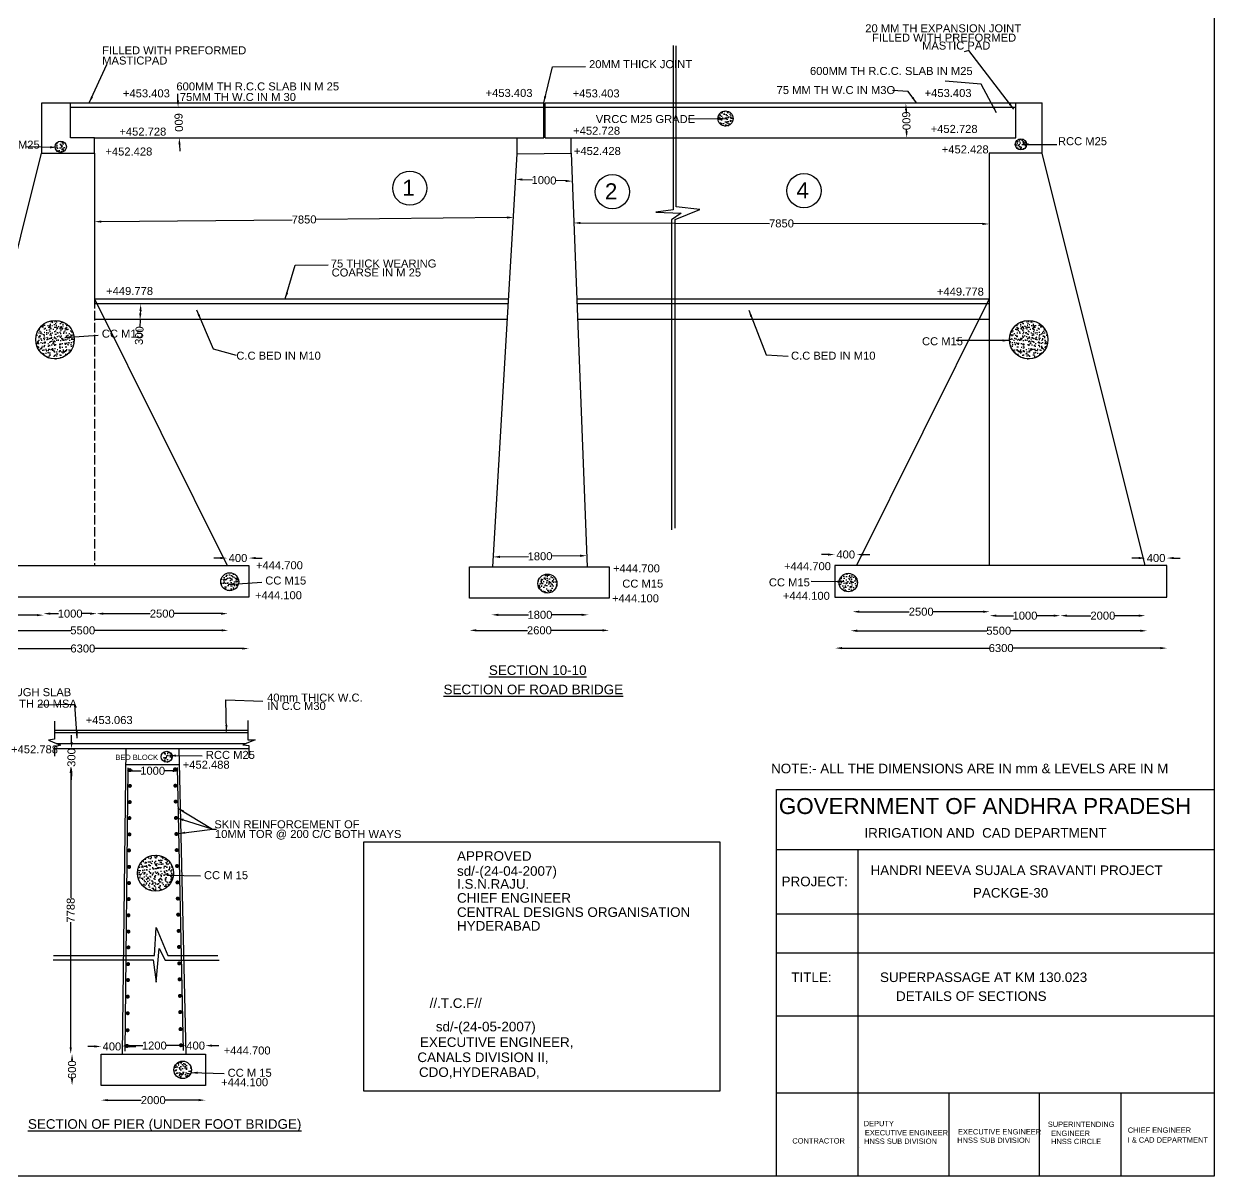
# Model space of a CAD drawing. Header units: millimetres. Extents: x 1208 to 55420, y 1722 to 40358.
# Drawn here: x 33101 to 55420, y 1722 to 23325 of the extents above; entities that cross this region are included whole.
import ezdxf

# ---------------------------------------------------------------- set-up
doc = ezdxf.new("R2010")
doc.units = ezdxf.units.MM
doc.header["$MEASUREMENT"] = 0
doc.linetypes.add('ACAD_ISO02W100', pattern=[15, 12, -3])
for name, color, linetype in [('DIMENSION', 7, 'Continuous'), ('DRAWING', 7, 'Continuous'), ('TEXT', 7, 'Continuous')]:
    doc.layers.add(name, color=color, linetype=linetype)
doc.styles.get("Standard").update_dxf_attribs({"font": 'arial.ttf'})
doc.dimstyles.get("Standard").update_dxf_attribs({"dimtxt": 150, "dimasz": 125, "dimexe": 0.18, "dimexo": 0.0625, "dimgap": 0.09, "dimtad": 0, "dimdec": 0, "dimzin": 0, "dimdsep": 46, "dimtxsty": 'Standard', "dimcen": 0.09, "dimse1": 1, "dimse2": 1, "dimadec": 0, "dimazin": 0, "dimtfac": 1, "dimtdec": 0, "dimtofl": 0, "dimtmove": 0, "dimatfit": 3, "dimfxl": 1, "dimtolj": 1, "dimtzin": 0, "dimarcsym": 0})
pattern_1 = [(50, (0, 0), (143.45204, -12.55043), [15, -165]), (355, (0, 0), (-27.75027, 150.43843), [12, -132]), (100.4514, (11.95, -1.05), (115.70188, 137.8879), [12.74804, -140.22842]), (46.1842, (0, 40), (213.4482, -33.1038), [22.5, -247.5]), (96.6356, (17.79, 37.24), (186.93254, 194.8236), [19.12206, -210.3426]), (351.1842, (0, 40), (186.9324, 194.8237), [18, -198]), (21, (20, 30), (119.3814, -80.52378), [15, -165]), (326, (20, 30), (48.66307, 145.03), [12, -132]), (71.4514, (29.95, 23.29), (168.04453, 64.5061), [12.74804, -140.22842]), (37.5, (0, 0), (2.43197, 66.57877), [0, -130.4, 0, -134, 0, -132.5]), (7.5, (0, 0), (52.61391, 78.88234), [0, -76.4, 0, -127.4, 0, -50.5]), (327.5, (-44.6, 0), (106.764487, -4.510974), [0, -50, 0, -156, 0, -207]), (317.5, (-64.6, 0), (116.63723, 20.021), [0, -65, 0, -103.6, 0, -147])]

# ---------------------------------------------------------------- blocks, each defined once
blk = doc.blocks.new('*D88')
at = {"layer": 'Defpoints', "color": 0, "transparency": 16777216}
for p in [(31096, 12576), (37321, 12576), (37321, 11614)]:
    blk.add_point(p, dxfattribs=at)
at = {"layer": 'TEXT', "color": 0, "lineweight": -2, "transparency": 16777216}
for p, q in [((31220, 11614), (33984, 11614)), ((37196, 11614), (34432, 11614))]:
    blk.add_line(p, q, dxfattribs=at)
at = {"layer": 'TEXT', "color": 0, "transparency": 16777216}
for points in [[(31220, 11634), (31220, 11593), (31096, 11614)], [(37196, 11634), (37196, 11593), (37321, 11614)]]:
    blk.add_solid(points, dxfattribs=at)
at = {"layer": 'TEXT', "color": 0, "transparency": 16777216, "insert": (34208, 11614), "char_height": 150, "attachment_point": 5}
blk.add_mtext('\\A1;6300', dxfattribs=at)
blk = doc.blocks.new('*D89')
at = {"layer": 'Defpoints', "color": 0, "transparency": 16777216}
for p in [(31478, 11936), (36934, 11954), (36934, 11936)]:
    blk.add_point(p, dxfattribs=at)
at = {"layer": 'TEXT', "color": 0, "lineweight": -2, "transparency": 16777216}
for p, q in [((31603, 11954), (33982, 11954)), ((36809, 11954), (34430, 11954))]:
    blk.add_line(p, q, dxfattribs=at)
at = {"layer": 'TEXT', "color": 0, "transparency": 16777216}
for points in [[(31603, 11975), (31603, 11934), (31478, 11954)], [(36809, 11975), (36809, 11934), (36934, 11954)]]:
    blk.add_solid(points, dxfattribs=at)
at = {"layer": 'TEXT', "color": 0, "transparency": 16777216, "insert": (34206, 11954), "char_height": 150, "attachment_point": 5}
blk.add_mtext('\\A1;5500', dxfattribs=at)
blk = doc.blocks.new('*D90')
at = {"layer": 'Defpoints', "color": 0, "transparency": 16777216}
for p in [(31468, 12259), (33472, 12259), (33472, 12240)]:
    blk.add_point(p, dxfattribs=at)
at = {"layer": 'TEXT', "color": 0, "lineweight": -2, "transparency": 16777216}
for p, q in [((31594, 12240), (32245, 12240)), ((33347, 12240), (32695, 12240))]:
    blk.add_line(p, q, dxfattribs=at)
at = {"layer": 'TEXT', "color": 0, "transparency": 16777216}
for points in [[(31594, 12261), (31594, 12220), (31468, 12240)], [(33347, 12261), (33347, 12220), (33472, 12240)]]:
    blk.add_solid(points, dxfattribs=at)
at = {"layer": 'TEXT', "color": 0, "transparency": 16777216, "insert": (32470, 12240), "char_height": 150, "attachment_point": 5}
blk.add_mtext('\\A1;2000', dxfattribs=at)
blk = doc.blocks.new('*D91')
at = {"layer": 'Defpoints', "color": 0, "transparency": 16777216}
for p in [(33472, 12240), (34469, 12268), (34469, 12240)]:
    blk.add_point(p, dxfattribs=at)
at = {"layer": 'DIMENSION', "color": 0, "lineweight": -2, "transparency": 16777216}
for p, q in [((33597, 12268), (33754, 12268)), ((34344, 12268), (34187, 12268))]:
    blk.add_line(p, q, dxfattribs=at)
at = {"layer": 'DIMENSION', "color": 0, "transparency": 16777216}
for points in [[(33597, 12289), (33597, 12247), (33472, 12268)], [(34344, 12289), (34344, 12247), (34469, 12268)]]:
    blk.add_solid(points, dxfattribs=at)
at = {"layer": 'DIMENSION', "color": 0, "transparency": 16777216, "insert": (33970, 12268), "char_height": 150, "attachment_point": 5}
blk.add_mtext('\\A1;1000', dxfattribs=at)
blk = doc.blocks.new('*D92')
at = {"layer": 'Defpoints', "color": 0, "transparency": 16777216}
for p in [(34469, 12268), (36925, 12268), (36925, 12268)]:
    blk.add_point(p, dxfattribs=at)
at = {"layer": 'TEXT', "color": 0, "lineweight": -2, "transparency": 16777216}
for p, q in [((34594, 12268), (35472, 12268)), ((36800, 12268), (35922, 12268))]:
    blk.add_line(p, q, dxfattribs=at)
at = {"layer": 'TEXT', "color": 0, "transparency": 16777216}
for points in [[(34594, 12289), (34594, 12247), (34469, 12268)], [(36800, 12289), (36800, 12247), (36925, 12268)]]:
    blk.add_solid(points, dxfattribs=at)
at = {"layer": 'TEXT', "color": 0, "transparency": 16777216, "insert": (35697, 12268), "char_height": 150, "attachment_point": 5}
blk.add_mtext('\\A1;2500', dxfattribs=at)
blk = doc.blocks.new('*D94')
at = {"layer": 'Defpoints', "color": 0, "transparency": 16777216}
for p in [(36914, 13171), (37321, 13310), (37321, 13171)]:
    blk.add_point(p, dxfattribs=at)
at = {"layer": 'TEXT', "color": 0, "lineweight": -2, "transparency": 16777216}
for p, q in [((36788, 13310), (36664, 13310)), ((37446, 13310), (37571, 13310))]:
    blk.add_line(p, q, dxfattribs=at)
at = {"layer": 'TEXT', "color": 0, "transparency": 16777216}
for points in [[(36788, 13331), (36788, 13290), (36914, 13310)], [(37446, 13331), (37446, 13290), (37321, 13310)]]:
    blk.add_solid(points, dxfattribs=at)
at = {"layer": 'TEXT', "color": 0, "transparency": 16777216, "insert": (37117, 13310), "char_height": 150, "attachment_point": 5}
blk.add_mtext('\\A1;400', dxfattribs=at)
blk = doc.blocks.new('*D97')
at = {"layer": 'Defpoints', "color": 0, "transparency": 16777216}
for p in [(42283, 19715), (42284, 19695), (34428, 19636)]:
    blk.add_point(p, dxfattribs=at)
at = {"layer": 'TEXT', "color": 0, "lineweight": -2, "transparency": 16777216}
for p, q in [((34553, 19618), (38133, 19653)), ((42159, 19694), (38579, 19658))]:
    blk.add_line(p, q, dxfattribs=at)
at = {"layer": 'TEXT', "color": 0, "transparency": 16777216}
for points in [[(42158, 19715), (42159, 19673), (42284, 19695)], [(34553, 19638), (34553, 19597), (34428, 19616)]]:
    blk.add_solid(points, dxfattribs=at)
at = {"layer": 'TEXT', "color": 0, "transparency": 16777216, "insert": (38356, 19656), "char_height": 150, "attachment_point": 5, "rotation": 0.5732}
blk.add_mtext('\\A1;7850', dxfattribs=at)
blk = doc.blocks.new('*D98')
at = {"layer": 'Defpoints', "color": 0, "transparency": 16777216}
for p in [(42322, 20361), (43383, 20326), (43385, 20375)]:
    blk.add_point(p, dxfattribs=at)
at = {"layer": 'TEXT', "color": 0, "lineweight": -2, "transparency": 16777216}
for p, q in [((42448, 20406), (42637, 20400)), ((43260, 20380), (43071, 20386))]:
    blk.add_line(p, q, dxfattribs=at)
at = {"layer": 'TEXT', "color": 0, "transparency": 16777216}
for points in [[(42449, 20427), (42448, 20385), (42323, 20410)], [(43260, 20400), (43259, 20359), (43385, 20375)]]:
    blk.add_solid(points, dxfattribs=at)
at = {"layer": 'TEXT', "color": 0, "transparency": 16777216, "insert": (42854, 20393), "char_height": 150, "attachment_point": 5, "rotation": 358.1089}
blk.add_mtext('\\A1;1000', dxfattribs=at)
blk = doc.blocks.new('*D99')
at = {"layer": 'Defpoints', "color": 0, "transparency": 16777216}
for p in [(41460, 12560), (44076, 12560), (44076, 11955)]:
    blk.add_point(p, dxfattribs=at)
at = {"layer": 'TEXT', "color": 0, "lineweight": -2, "transparency": 16777216}
for p, q in [((41586, 11955), (42543, 11955)), ((43951, 11955), (42993, 11955))]:
    blk.add_line(p, q, dxfattribs=at)
at = {"layer": 'TEXT', "color": 0, "transparency": 16777216}
for points in [[(41586, 11976), (41586, 11934), (41460, 11955)], [(43951, 11976), (43951, 11934), (44076, 11955)]]:
    blk.add_solid(points, dxfattribs=at)
at = {"layer": 'TEXT', "color": 0, "transparency": 16777216, "insert": (42768, 11955), "char_height": 150, "attachment_point": 5}
blk.add_mtext('\\A1;2600', dxfattribs=at)
blk = doc.blocks.new('*D100')
at = {"layer": 'Defpoints', "color": 0, "transparency": 16777216}
for p in [(41870, 12284), (43686, 12284), (43686, 12246)]:
    blk.add_point(p, dxfattribs=at)
at = {"layer": 'TEXT', "color": 0, "lineweight": -2, "transparency": 16777216}
for p, q in [((41995, 12246), (42561, 12246)), ((43562, 12246), (42995, 12246))]:
    blk.add_line(p, q, dxfattribs=at)
at = {"layer": 'TEXT', "color": 0, "transparency": 16777216}
for points in [[(41995, 12266), (41995, 12225), (41870, 12246)], [(43562, 12266), (43562, 12225), (43686, 12246)]]:
    blk.add_solid(points, dxfattribs=at)
at = {"layer": 'TEXT', "color": 0, "transparency": 16777216, "insert": (42778, 12246), "char_height": 150, "attachment_point": 5}
blk.add_mtext('\\A1;1800', dxfattribs=at)
blk = doc.blocks.new('*D101')
at = {"layer": 'Defpoints', "color": 0, "transparency": 16777216}
for p in [(41904, 13296), (43656, 13355), (43657, 13319)]:
    blk.add_point(p, dxfattribs=at)
at = {"layer": 'TEXT', "color": 0, "lineweight": -2, "transparency": 16777216}
for p, q in [((42028, 13333), (42563, 13340)), ((43531, 13353), (42997, 13346))]:
    blk.add_line(p, q, dxfattribs=at)
at = {"layer": 'TEXT', "color": 0, "transparency": 16777216}
for points in [[(42028, 13354), (42029, 13312), (41903, 13331)], [(43531, 13374), (43532, 13332), (43656, 13355)]]:
    blk.add_solid(points, dxfattribs=at)
at = {"layer": 'TEXT', "color": 0, "transparency": 16777216, "insert": (42780, 13343), "char_height": 150, "attachment_point": 5, "rotation": 0.7735}
blk.add_mtext('\\A1;1800', dxfattribs=at)
blk = doc.blocks.new('*D102')
at = {"layer": 'Defpoints', "color": 0, "transparency": 16777216}
for p in [(48307, 13171), (48714, 13376), (48714, 13171)]:
    blk.add_point(p, dxfattribs=at)
at = {"layer": 'TEXT', "color": 0, "lineweight": -2, "transparency": 16777216}
for p, q in [((48182, 13376), (48057, 13376)), ((48840, 13376), (48964, 13376))]:
    blk.add_line(p, q, dxfattribs=at)
at = {"layer": 'TEXT', "color": 0, "transparency": 16777216}
for points in [[(48182, 13396), (48182, 13355), (48307, 13376)], [(48840, 13396), (48840, 13355), (48714, 13376)]]:
    blk.add_solid(points, dxfattribs=at)
at = {"layer": 'TEXT', "color": 0, "transparency": 16777216, "insert": (48511, 13376), "char_height": 150, "attachment_point": 5}
blk.add_mtext('\\A1;400', dxfattribs=at)
blk = doc.blocks.new('*D103')
at = {"layer": 'Defpoints', "color": 0, "transparency": 16777216}
for p in [(54128, 13171), (54532, 13310), (54532, 13171)]:
    blk.add_point(p, dxfattribs=at)
at = {"layer": 'TEXT', "color": 0, "lineweight": -2, "transparency": 16777216}
for p, q in [((54003, 13310), (53878, 13310)), ((54658, 13310), (54782, 13310))]:
    blk.add_line(p, q, dxfattribs=at)
at = {"layer": 'TEXT', "color": 0, "transparency": 16777216}
for points in [[(54003, 13331), (54003, 13290), (54128, 13310)], [(54658, 13331), (54658, 13290), (54532, 13310)]]:
    blk.add_solid(points, dxfattribs=at)
at = {"layer": 'TEXT', "color": 0, "transparency": 16777216, "insert": (54330, 13310), "char_height": 150, "attachment_point": 5}
blk.add_mtext('\\A1;400', dxfattribs=at)
blk = doc.blocks.new('*D104')
at = {"layer": 'Defpoints', "color": 0, "transparency": 16777216}
for p in [(54533, 11622), (48317, 11598), (54533, 11598)]:
    blk.add_point(p, dxfattribs=at)
at = {"layer": 'TEXT', "color": 0, "lineweight": -2, "transparency": 16777216}
for p, q in [((48442, 11622), (51201, 11622)), ((54408, 11622), (51649, 11622))]:
    blk.add_line(p, q, dxfattribs=at)
at = {"layer": 'TEXT', "color": 0, "transparency": 16777216}
for points in [[(48442, 11643), (48442, 11601), (48317, 11622)], [(54408, 11643), (54408, 11601), (54533, 11622)]]:
    blk.add_solid(points, dxfattribs=at)
at = {"layer": 'TEXT', "color": 0, "transparency": 16777216, "insert": (51425, 11622), "char_height": 150, "attachment_point": 5}
blk.add_mtext('\\A1;6300', dxfattribs=at)
blk = doc.blocks.new('*D105')
at = {"layer": 'Defpoints', "color": 0, "transparency": 16777216}
for p in [(48602, 11890), (54159, 11947), (54159, 11890)]:
    blk.add_point(p, dxfattribs=at)
at = {"layer": 'TEXT', "color": 0, "lineweight": -2, "transparency": 16777216}
for p, q in [((48726, 11947), (51156, 11947)), ((54034, 11947), (51604, 11947))]:
    blk.add_line(p, q, dxfattribs=at)
at = {"layer": 'TEXT', "color": 0, "transparency": 16777216}
for points in [[(48726, 11968), (48726, 11926), (48602, 11947)], [(54034, 11968), (54034, 11926), (54159, 11947)]]:
    blk.add_solid(points, dxfattribs=at)
at = {"layer": 'TEXT', "color": 0, "transparency": 16777216, "insert": (51380, 11947), "char_height": 150, "attachment_point": 5}
blk.add_mtext('\\A1;5500', dxfattribs=at)
blk = doc.blocks.new('*D106')
at = {"layer": 'Defpoints', "color": 0, "transparency": 16777216}
for p in [(51210, 12304), (48642, 12223), (51210, 12223)]:
    blk.add_point(p, dxfattribs=at)
at = {"layer": 'TEXT', "color": 0, "lineweight": -2, "transparency": 16777216}
for p, q in [((48767, 12304), (49701, 12304)), ((51084, 12304), (50151, 12304))]:
    blk.add_line(p, q, dxfattribs=at)
at = {"layer": 'TEXT', "color": 0, "transparency": 16777216}
for points in [[(48767, 12325), (48767, 12283), (48642, 12304)], [(51084, 12325), (51084, 12283), (51210, 12304)]]:
    blk.add_solid(points, dxfattribs=at)
at = {"layer": 'TEXT', "color": 0, "transparency": 16777216, "insert": (49926, 12304), "char_height": 150, "attachment_point": 5}
blk.add_mtext('\\A1;2500', dxfattribs=at)
blk = doc.blocks.new('*D107')
at = {"layer": 'Defpoints', "color": 0, "transparency": 16777216}
for p in [(51210, 12304), (52536, 12304), (52536, 12230)]:
    blk.add_point(p, dxfattribs=at)
at = {"layer": 'TEXT', "color": 0, "lineweight": -2, "transparency": 16777216}
for p, q in [((51334, 12230), (51656, 12230)), ((52410, 12230), (52089, 12230))]:
    blk.add_line(p, q, dxfattribs=at)
at = {"layer": 'TEXT', "color": 0, "transparency": 16777216}
for points in [[(51334, 12251), (51334, 12210), (51210, 12230)], [(52410, 12251), (52410, 12210), (52536, 12230)]]:
    blk.add_solid(points, dxfattribs=at)
at = {"layer": 'TEXT', "color": 0, "transparency": 16777216, "insert": (51872, 12230), "char_height": 150, "attachment_point": 5}
blk.add_mtext('\\A1;1000', dxfattribs=at)
blk = doc.blocks.new('*D108')
at = {"layer": 'Defpoints', "color": 0, "transparency": 16777216}
for p in [(52536, 12230), (54129, 12230), (54129, 12230)]:
    blk.add_point(p, dxfattribs=at)
at = {"layer": 'TEXT', "color": 0, "lineweight": -2, "transparency": 16777216}
for p, q in [((52660, 12230), (53107, 12230)), ((54004, 12230), (53557, 12230))]:
    blk.add_line(p, q, dxfattribs=at)
at = {"layer": 'TEXT', "color": 0, "transparency": 16777216}
for points in [[(52660, 12251), (52660, 12210), (52536, 12230)], [(54004, 12251), (54004, 12210), (54129, 12230)]]:
    blk.add_solid(points, dxfattribs=at)
at = {"layer": 'TEXT', "color": 0, "transparency": 16777216, "insert": (53332, 12230), "char_height": 150, "attachment_point": 5}
blk.add_mtext('\\A1;2000', dxfattribs=at)
blk = doc.blocks.new('*D109')
at = {"layer": 'Defpoints', "color": 0, "transparency": 16777216}
for p in [(49583, 21828), (49599, 21186), (49655, 21188)]:
    blk.add_point(p, dxfattribs=at)
at = {"layer": 'TEXT', "color": 0, "lineweight": -2, "transparency": 16777216}
for p, q in [((49642, 21704), (49643, 21674)), ((49652, 21313), (49651, 21343))]:
    blk.add_line(p, q, dxfattribs=at)
at = {"layer": 'TEXT', "color": 0, "transparency": 16777216}
for points in [[(49663, 21704), (49622, 21703), (49639, 21829)], [(49673, 21313), (49631, 21312), (49655, 21188)]]:
    blk.add_solid(points, dxfattribs=at)
at = {"layer": 'TEXT', "color": 0, "transparency": 16777216, "insert": (49647, 21508), "char_height": 150, "attachment_point": 5, "rotation": 271.4299}
blk.add_mtext('\\A1;600', dxfattribs=at)
blk = doc.blocks.new('*D145')
at = {"layer": 'Defpoints', "color": 0, "transparency": 16777216}
for p in [(34552, 3424), (36505, 3424), (36505, 3148)]:
    blk.add_point(p, dxfattribs=at)
at = {"layer": 'DIMENSION', "color": 0, "lineweight": -2, "transparency": 16777216}
for p, q in [((34676, 3148), (35303, 3148)), ((36380, 3148), (35753, 3148))]:
    blk.add_line(p, q, dxfattribs=at)
at = {"layer": 'DIMENSION', "color": 0, "transparency": 16777216}
for points in [[(34676, 3169), (34676, 3128), (34552, 3148)], [(36380, 3169), (36380, 3128), (36505, 3148)]]:
    blk.add_solid(points, dxfattribs=at)
at = {"layer": 'DIMENSION', "color": 0, "transparency": 16777216, "insert": (35528, 3148), "char_height": 150, "attachment_point": 5}
blk.add_mtext('\\A1;2000', dxfattribs=at)
blk = doc.blocks.new('*D146')
at = {"layer": 'Defpoints', "color": 0, "transparency": 16777216}
for p in [(34954, 4154), (34552, 4013), (34954, 4013)]:
    blk.add_point(p, dxfattribs=at)
at = {"layer": 'DIMENSION', "color": 0, "lineweight": -2, "transparency": 16777216}
for p, q in [((34426, 4154), (34302, 4154)), ((35080, 4154), (35204, 4154))]:
    blk.add_line(p, q, dxfattribs=at)
at = {"layer": 'DIMENSION', "color": 0, "transparency": 16777216}
for points in [[(34426, 4175), (34426, 4134), (34552, 4154)], [(35080, 4175), (35080, 4134), (34954, 4154)]]:
    blk.add_solid(points, dxfattribs=at)
at = {"layer": 'DIMENSION', "color": 0, "transparency": 16777216, "insert": (34753, 4154), "char_height": 150, "attachment_point": 5}
blk.add_mtext('\\A1;400', dxfattribs=at)
blk = doc.blocks.new('*D147')
at = {"layer": 'Defpoints', "color": 0, "transparency": 16777216}
for p in [(36142, 4170), (34954, 4013), (36142, 4013)]:
    blk.add_point(p, dxfattribs=at)
at = {"layer": 'DIMENSION', "color": 0, "lineweight": -2, "transparency": 16777216}
for p, q in [((35080, 4170), (35331, 4170)), ((36016, 4170), (35765, 4170))]:
    blk.add_line(p, q, dxfattribs=at)
at = {"layer": 'DIMENSION', "color": 0, "transparency": 16777216}
for points in [[(35080, 4191), (35080, 4149), (34954, 4170)], [(36016, 4191), (36016, 4149), (36142, 4170)]]:
    blk.add_solid(points, dxfattribs=at)
at = {"layer": 'DIMENSION', "color": 0, "transparency": 16777216, "insert": (35548, 4170), "char_height": 150, "attachment_point": 5}
blk.add_mtext('\\A1;1200', dxfattribs=at)
blk = doc.blocks.new('*D148')
at = {"layer": 'Defpoints', "color": 0, "transparency": 16777216}
for p in [(36505, 4170), (36142, 4013), (36505, 4013)]:
    blk.add_point(p, dxfattribs=at)
at = {"layer": 'DIMENSION', "color": 0, "lineweight": -2, "transparency": 16777216}
for p, q in [((36016, 4170), (35892, 4170)), ((36630, 4170), (36755, 4170))]:
    blk.add_line(p, q, dxfattribs=at)
at = {"layer": 'DIMENSION', "color": 0, "transparency": 16777216}
for points in [[(36016, 4191), (36016, 4149), (36142, 4170)], [(36630, 4191), (36630, 4149), (36505, 4170)]]:
    blk.add_solid(points, dxfattribs=at)
at = {"layer": 'DIMENSION', "color": 0, "transparency": 16777216, "insert": (36323, 4170), "char_height": 150, "attachment_point": 5}
blk.add_mtext('\\A1;400', dxfattribs=at)
blk = doc.blocks.new('*D149')
at = {"layer": 'Defpoints', "color": 0, "transparency": 16777216}
for p in [(34006, 4013), (34552, 4013), (34552, 3424)]:
    blk.add_point(p, dxfattribs=at)
at = {"layer": 'DIMENSION', "color": 0, "lineweight": -2, "transparency": 16777216}
for p, q in [((34006, 3888), (34006, 3884)), ((34006, 3549), (34006, 3553))]:
    blk.add_line(p, q, dxfattribs=at)
at = {"layer": 'DIMENSION', "color": 0, "transparency": 16777216}
for points in [[(33985, 3888), (34027, 3888), (34006, 4013)], [(33985, 3549), (34027, 3549), (34006, 3424)]]:
    blk.add_solid(points, dxfattribs=at)
at = {"layer": 'DIMENSION', "color": 0, "transparency": 16777216, "insert": (34006, 3719), "char_height": 150, "attachment_point": 5, "rotation": 90}
blk.add_mtext('\\A1;600', dxfattribs=at)
blk = doc.blocks.new('*D150')
at = {"layer": 'Defpoints', "color": 0, "transparency": 16777216}
for p in [(33981, 9404), (34006, 9404), (34006, 4013)]:
    blk.add_point(p, dxfattribs=at)
at = {"layer": 'DIMENSION', "color": 0, "lineweight": -2, "transparency": 16777216}
for p, q in [((33981, 9280), (33981, 6932)), ((33981, 4138), (33981, 6485))]:
    blk.add_line(p, q, dxfattribs=at)
at = {"layer": 'DIMENSION', "color": 0, "transparency": 16777216}
for points in [[(33960, 9280), (34002, 9280), (33981, 9404)], [(33960, 4138), (34002, 4138), (33981, 4013)]]:
    blk.add_solid(points, dxfattribs=at)
at = {"layer": 'DIMENSION', "color": 0, "transparency": 16777216, "insert": (33981, 6709), "char_height": 150, "attachment_point": 5, "rotation": 90}
blk.add_mtext('\\A1;7788', dxfattribs=at)
blk = doc.blocks.new('*D151')
at = {"layer": 'Defpoints', "color": 0, "transparency": 16777216}
for p in [(33984, 9738), (33996, 9738), (33981, 9404)]:
    blk.add_point(p, dxfattribs=at)
at = {"layer": 'DIMENSION', "color": 0, "lineweight": -2, "transparency": 16777216}
for p, q in [((33997, 9863), (33998, 9988)), ((33993, 9279), (33992, 9154))]:
    blk.add_line(p, q, dxfattribs=at)
at = {"layer": 'DIMENSION', "color": 0, "transparency": 16777216}
for points in [[(33976, 9863), (34018, 9863), (33996, 9738)], [(33972, 9280), (34014, 9279), (33994, 9404)]]:
    blk.add_solid(points, dxfattribs=at)
at = {"layer": 'DIMENSION', "color": 0, "transparency": 16777216, "insert": (33995, 9571), "char_height": 150, "attachment_point": 5, "rotation": 89.5705}
blk.add_mtext('\\A1;300', dxfattribs=at)
blk = doc.blocks.new('*D152')
at = {"layer": 'Defpoints', "color": 0, "transparency": 16777216}
for p in [(35018, 9339), (36016, 9332), (36016, 9318)]:
    blk.add_point(p, dxfattribs=at)
at = {"layer": 'DIMENSION', "color": 0, "lineweight": -2, "transparency": 16777216}
for p, q in [((35143, 9324), (35300, 9323)), ((35891, 9319), (35734, 9320))]:
    blk.add_line(p, q, dxfattribs=at)
at = {"layer": 'DIMENSION', "color": 0, "transparency": 16777216}
for points in [[(35143, 9345), (35143, 9304), (35018, 9325)], [(35891, 9340), (35890, 9298), (36016, 9318)]]:
    blk.add_solid(points, dxfattribs=at)
at = {"layer": 'DIMENSION', "color": 0, "transparency": 16777216, "insert": (35517, 9322), "char_height": 150, "attachment_point": 5, "rotation": 359.5954}
blk.add_mtext('\\A1;1000', dxfattribs=at)
blk = doc.blocks.new('*D153')
at = {"layer": 'Defpoints', "color": 0, "transparency": 16777216}
for p in [(35005, 18083), (35295, 18069), (34990, 17786)]:
    blk.add_point(p, dxfattribs=at)
at = {"layer": 'DIMENSION', "color": 0, "lineweight": -2, "transparency": 16777216}
for p, q in [((35289, 17944), (35286, 17897)), ((35280, 17772), (35274, 17645))]:
    blk.add_line(p, q, dxfattribs=at)
at = {"layer": 'DIMENSION', "color": 0, "transparency": 16777216}
for points in [[(35266, 17898), (35307, 17896), (35280, 17772)], [(35268, 17945), (35310, 17943), (35295, 18069)]]:
    blk.add_solid(points, dxfattribs=at)
at = {"layer": 'DIMENSION', "color": 0, "transparency": 16777216, "insert": (35266, 17480), "char_height": 150, "attachment_point": 5, "rotation": 87.205}
blk.add_mtext('\\A1;300', dxfattribs=at)
blk = doc.blocks.new('*D154')
at = {"layer": 'Defpoints', "color": 0, "transparency": 16777216}
for p in [(35946, 21761), (35995, 21763), (35967, 21186)]:
    blk.add_point(p, dxfattribs=at)
at = {"layer": 'DIMENSION', "color": 0, "lineweight": -2, "transparency": 16777216}
for p, q in [((35990, 21888), (35986, 22013)), ((36021, 21063), (36025, 20938))]:
    blk.add_line(p, q, dxfattribs=at)
at = {"layer": 'DIMENSION', "color": 0, "transparency": 16777216}
for points in [[(36011, 21888), (35970, 21887), (35995, 21763)], [(36041, 21064), (36000, 21063), (36016, 21188)]]:
    blk.add_solid(points, dxfattribs=at)
at = {"layer": 'DIMENSION', "color": 0, "transparency": 16777216, "insert": (36005, 21476), "char_height": 150, "attachment_point": 5, "rotation": 272.0934}
blk.add_mtext('\\A1;600', dxfattribs=at)
blk = doc.blocks.new('*D155')
at = {"layer": 'Defpoints', "color": 0, "transparency": 16777216}
for p in [(43413, 19554), (51200, 19573), (51200, 19536)]:
    blk.add_point(p, dxfattribs=at)
at = {"layer": 'TEXT', "color": 0, "lineweight": -2, "transparency": 16777216}
for p, q in [((43538, 19592), (47083, 19583)), ((51075, 19574), (47530, 19582))]:
    blk.add_line(p, q, dxfattribs=at)
at = {"layer": 'TEXT', "color": 0, "transparency": 16777216}
for points in [[(43538, 19613), (43538, 19571), (43413, 19592)], [(51075, 19595), (51075, 19553), (51200, 19573)]]:
    blk.add_solid(points, dxfattribs=at)
at = {"layer": 'TEXT', "color": 0, "transparency": 16777216, "insert": (47307, 19583), "char_height": 150, "attachment_point": 5, "rotation": 359.861}
blk.add_mtext('\\A1;7850', dxfattribs=at)

msp = doc.modelspace()

# ---------------------------------------------------------------- hatches: boundary and pattern name
at = {"layer": 'DRAWING'}
h = msp.add_hatch(dxfattribs=at)
h.set_pattern_fill('AR-CONC', color=256, scale=20, style=0)
h.set_pattern_definition(pattern_1)
h.paths.add_polyline_path([(33686.9, 21020.8, 1), (33900.1, 21020.8, 1)])
h = msp.add_hatch(dxfattribs=at)
h.set_pattern_fill('AR-CONC', color=256, scale=20, style=0)
h.set_pattern_definition(pattern_1)
h.paths.add_polyline_path([(51690.3, 21065, 1), (51900.2, 21065, 1)])
h = msp.add_hatch(dxfattribs=at)
h.set_pattern_fill('AR-CONC', color=256, scale=20, style=0)
h.set_pattern_definition(pattern_1)
h.paths.add_polyline_path([(33325.5, 17405, 1), (34048.5, 17405, 1)])
h = msp.add_hatch(dxfattribs=at)
h.set_pattern_fill('AR-CONC', color=256, scale=20, style=0)
h.set_pattern_definition(pattern_1)
h.paths.add_polyline_path([(35882, 9585, 1), (35678, 9585, 1)])
h = msp.add_hatch(dxfattribs=at)
h.set_pattern_fill('AR-CONC', color=256, scale=20, style=0)
h.set_pattern_definition(pattern_1)
h.paths.add_polyline_path([(35910.8, 7403.5, 1), (35234.2, 7403.5, 1)])
h = msp.add_hatch(dxfattribs=at)
h.set_pattern_fill('AR-CONC', color=256, scale=20, style=0)
h.set_pattern_definition(pattern_1)
h.paths.add_polyline_path([(36243.6, 3715.2, 1), (35914.9, 3715.2, 1)])
at = {"layer": 'TEXT'}
h = msp.add_hatch(dxfattribs=at)
h.set_pattern_fill('AR-CONC', color=256, scale=20, style=0)
h.set_pattern_definition(pattern_1)
h.paths.add_polyline_path([(46398.2, 21549.2, 1), (46114.8, 21549.2, 1)])
h = msp.add_hatch(dxfattribs=at)
h.set_pattern_fill('AR-CONC', color=256, scale=20, style=0)
h.set_pattern_definition([(130, (85628, 0), (-143.45204, -12.55043), [15, -165]), (185, (85628, 0), (27.75027, 150.4384), [12, -132]), (79.5486, (85616.05, -1.05), (-115.7019, 137.8879), [12.74804, -140.2284]), (133.8158, (85628, 40), (-213.4482, -33.1038), [22.5, -247.5]), (83.3644, (85610.21, 37.24), (-186.9325, 194.8236), [19.122, -210.3426]), (188.8158, (85628, 40), (-186.9324, 194.8237), [18, -198]), (159, (85608, 30), (-119.3814, -80.52378), [15, -165]), (214, (85608, 30), (-48.66307, 145.03), [12, -132]), (108.5486, (85598.05, 23.29), (-168.04453, 64.5061), [12.74804, -140.2284]), (142.5, (85628, 0), (-2.43197, 66.57877), [0, -130.4, 0, -134, 0, -132.5]), (172.5, (85628, 0), (-52.61391, 78.88234), [0, -76.4, 0, -127.4, 0, -50.5]), (212.5, (85672.6, 0), (-106.76449, -4.510974), [0, -50, 0, -156, 0, -207]), (222.5, (85692.6, 0), (-116.63723, 20.021), [0, -65, 0, -103.6, 0, -147])])
h.paths.add_polyline_path([(52302.5, 17405, -1), (51579.5, 17405, -1)])
h = msp.add_hatch(dxfattribs=at)
h.set_pattern_fill('AR-CONC', color=256, scale=20, style=0)
h.set_pattern_definition(pattern_1)
h.paths.add_polyline_path([(37129.9, 12867, 1), (36793.1, 12867, 1)])
h = msp.add_hatch(dxfattribs=at)
h.set_pattern_fill('AR-CONC', color=256, scale=20, style=0)
h.set_pattern_definition(pattern_1)
h.paths.add_polyline_path([(42739.5, 12832.8, 1), (43096.5, 12832.8, 1)])
h = msp.add_hatch(dxfattribs=at)
h.set_pattern_fill('AR-CONC', color=256, scale=20, style=0)
h.set_pattern_definition(pattern_1)
h.paths.add_polyline_path([(48730.5, 12851.5, 1), (48385.5, 12851.5, 1)])

# ---------------------------------------------------------------- linework, layer by layer
at = {"layer": 'DIMENSION'}
msp.add_lwpolyline([(55419.5, 1722.5), (1208, 1722.5), (1208, 40358), (55419.5, 40358)], close=True, dxfattribs=at)
at = {"layer": 'DRAWING'}
for points in [[(34428, 20900.5), (34428, 21186.5), (33974.5, 21186.5), (33974.5, 21842.5)], [(34428, 18167), (42191.9, 18167)], [(34428, 18083), (42187, 18083)], [(34428, 17786), (42169.4, 17786)], [(33675.5, 10250), (33675.5, 9918), (33565, 9895), (33786.5, 9802.5), (33675.5, 9770.5), (33675.5, 9595.5)], [(33675.5, 10084), (37302.5, 10084)], [(37302.5, 10263.5), (37302.5, 9904), (37441, 9904), (37210.5, 9807.5), (37321, 9798), (37321, 9567.5)], [(33675.5, 10042.5), (37302.5, 10042.5)], [(33708.7, 9835), (37276.2, 9835)], [(33666.5, 9738), (37321, 9738)], [(34954.5, 4013), (35023, 9738)], [(36006, 9738), (36141.5, 4013)], [(35002, 4067), (35055, 9380)], [(35019.4, 9440.5), (36013, 9440.5)], [(35975, 9386.5), (36088.5, 4080)], [(33655, 5859.5), (35551, 5859.5), (35586, 6386.5), (35799, 5859.5), (36742, 5859.5)], [(33649.5, 5778.5), (35525.5, 5778.5), (35586, 5358.5), (35642, 5991.5), (35753.5, 5773.5), (36762.5, 5773.5)]]:
    msp.add_lwpolyline(points, dxfattribs=at)
at = {"layer": 'DRAWING', "linetype": 'ACAD_ISO02W100', "ltscale": 15}
msp.add_lwpolyline([(34428, 18167), (34428, 13171)], dxfattribs=at)
at = {"layer": 'DRAWING', "const_width": 37.5}
for points in [[(35918.2, 9349.5, 1), (35955.8, 9349.5, 1)], [(35070.8, 9334.5, 1), (35108.2, 9334.5, 1)], [(35072.2, 9039.5, 1), (35109.8, 9039.5, 1)], [(35924.2, 9042, 1), (35961.8, 9042, 1)], [(35069.2, 8735, 1), (35106.8, 8735, 1)], [(35930.2, 8745.5, 1), (35967.8, 8745.5, 1)], [(35063.2, 8435, 1), (35100.8, 8435, 1)], [(35934.8, 8439, 1), (35972.2, 8439, 1)], [(35063.2, 8130, 1), (35100.8, 8130, 1)], [(35943.8, 8137, 1), (35981.2, 8137, 1)], [(35055.8, 7829.5, 1), (35093.2, 7829.5, 1)], [(35949.2, 7834.5, 1), (35986.8, 7834.5, 1)], [(35057.2, 7521, 1), (35094.8, 7521, 1)], [(35955.2, 7537, 1), (35992.8, 7537, 1)], [(35055.8, 7217.5, 1), (35093.2, 7217.5, 1)], [(35962.8, 7229.5, 1), (36000.2, 7229.5, 1)], [(35049.8, 6917, 1), (35087.2, 6917, 1)], [(35968.8, 6926.5, 1), (36006.2, 6926.5, 1)], [(35045.2, 6613.5, 1), (35082.8, 6613.5, 1)], [(35976.2, 6625.5, 1), (36013.8, 6625.5, 1)], [(35043.8, 6308.5, 1), (35081.2, 6308.5, 1)], [(35986.2, 6321, 1), (36023.8, 6321, 1)], [(35043.8, 6011, 1), (35081.2, 6011, 1)], [(35992.2, 6020, 1), (36029.8, 6020, 1)], [(35037.8, 5698.5, 1), (35075.2, 5698.5, 1)], [(35996.8, 5711, 1), (36034.2, 5711, 1)], [(35035.2, 5399, 1), (35072.8, 5399, 1)], [(36002.8, 5413, 1), (36040.2, 5413, 1)], [(36009.8, 5102.5, 1), (36047.2, 5102.5, 1)], [(35030.8, 5088, 1), (35068.2, 5088, 1)], [(35030.8, 4777.5, 1), (35068.2, 4777.5, 1)], [(36014.2, 4798, 1), (36051.8, 4798, 1)], [(35027.8, 4459, 1), (35065.2, 4459, 1)], [(36020.2, 4479.5, 1), (36057.8, 4479.5, 1)], [(35017.2, 4164, 1), (35054.8, 4164, 1)], [(36029.2, 4177.5, 1), (36066.8, 4177.5, 1)]]:
    msp.add_lwpolyline(points, format="xyb", close=True, dxfattribs=at)
at = {"layer": 'DRAWING'}
msp.add_lwpolyline([(34551.5, 4013), (36505, 4013), (36505, 3424), (34551.5, 3424)], close=True, dxfattribs=at)
for centre, radius in [((33793.5, 21020.8), 106.6), ((51795.2, 21065), 104.9), ((33687, 17405), 361.5), ((35780, 9585), 102), ((35572.5, 7403.5), 338.3), ((36079.2, 3715.2), 164.4)]:
    msp.add_circle(centre, radius, dxfattribs=at)
at = {"layer": 'TEXT'}
for p, q in [((47211.5, 7849.5), (55419.5, 7849.5)), ((48738.5, 7849.5), (48738.5, 1722.5)), ((47211.5, 6642.5), (55419.5, 6642.5)), ((47211.5, 5906.5), (55419.5, 5906.5)), ((47211.5, 4729), (55419.5, 4729)), ((47211.5, 3287), (55419.5, 3287)), ((50446.5, 3287), (50446.5, 1722.5)), ((52140, 3287), (52140, 1722.5)), ((53671.5, 3287), (53671.5, 1722.5)), ((48766.5, 2261), (48766.5, 2261))]:
    msp.add_line(p, q, dxfattribs=at)
for points in [[(45274, 22920.5), (45274, 19841), (44948, 19797.5), (45426, 19775.5), (45245, 19649.5), (45245, 13839)], [(45311, 13872), (45311, 19655), (45773, 19841.5), (45333.5, 19896.5), (45333.5, 22913)], [(33440, 20900.5), (33440, 21842.5), (42848.5, 21842.5)], [(33974.5, 21761), (36315, 21761), (42848.5, 21761)], [(42848.5, 21186.5), (42848.5, 21842.5)], [(42877.5, 21186.5), (42877.5, 21842.5)], [(42877.5, 21186.5), (51697.5, 21186.5), (51697.5, 21842.5)], [(42877.5, 21842.5), (52196.5, 21842.5)], [(42877.5, 21761), (51697.5, 21761)], [(52196.5, 20900.5), (52196.5, 21842.5)], [(34428, 21186.5), (42848.5, 21186.5)], [(42353, 20890.5), (42353, 21186.5)], [(43360.5, 20901), (43360.5, 21186.5)], [(31500, 13171), (33431.5, 20900.5), (34428, 20900.5), (34428, 18167)], [(41895, 13146.5), (42353, 20890.5), (43360.5, 20901), (43663.5, 13146.5)], [(54128, 13171), (52196.5, 20900.5), (51200, 20900.5), (51200, 18167)], [(34428, 18167), (36913.5, 13171)], [(43467.3, 18167), (51200, 18167)], [(43470.6, 18083), (51200, 18083)], [(51200, 18167), (48714.5, 13171)], [(51200, 18167), (51200, 13171)], [(43482.2, 17786), (51200, 17786)]]:
    msp.add_lwpolyline(points, dxfattribs=at)
for points in [[(31095.5, 13171), (37321, 13171), (37321, 12575.5), (31095.5, 12575.5)], [(54532.5, 13171), (48307, 13171), (48307, 12575.5), (54532.5, 12575.5)], [(41460.5, 13146.5), (44076, 13146.5), (44076, 12559.5), (41460.5, 12559.5)], [(47211.5, 8974.5), (55419.5, 8974.5), (55419.5, 1722.5), (47211.5, 1722.5)], [(39478, 7988.5), (46150, 7988.5), (46150, 3316), (39478, 3316)]]:
    msp.add_lwpolyline(points, close=True, dxfattribs=at)
for centre, radius in [((46256.5, 21549.2), 141.7), ((40338, 20244.2), 320.6), ((44136.5, 20178.2), 320.6), ((47727.5, 20196.8), 320.6), ((51941, 17405), 361.5), ((36961.5, 12867), 168.4), ((42918, 12832.8), 178.5), ((48558, 12851.5), 172.5)]:
    msp.add_circle(centre, radius, dxfattribs=at)

# ---------------------------------------------------------------- texts
for s, height, p in [('20 MM TH EXPANSION JOINT', 150, (48877.5, 23166)), ('FILLED WITH PREFORMED', 150, (49006, 22991)), ('MASTIC PAD', 150, (49942.5, 22842)), ('FILLED WITH PREFORMED', 150, (34571, 22753)), ('MASTICPAD', 150, (34571, 22562)), ('20MM THICK JOINT', 150, (43699, 22494)), ('600MM TH R.C.C. SLAB IN M25', 150, (47840.5, 22366.5)), ('+453.403', 150, (34960, 21947)), ('600MM TH R.C.C SLAB IN M 25', 150, (35962, 22077)), ('+453.403', 150, (41759, 21954.5)), ('+453.403', 150, (43392, 21945.5)), ('75 MM TH W.C IN M3O', 150, (47215, 22008.5)), ('+453.403', 150, (49990.5, 21953.5)), ('75MM TH W.C IN M 30', 150, (36027, 21878.5)), ('VRCC M25 GRADE', 150, (43825, 21465)), ('+452.728', 150, (50103.5, 21280)), ('+452.728', 150, (34893, 21229.5)), ('+452.728', 150, (43401, 21246)), ('RCC M25', 150, (32480, 20985.5)), ('+452.428', 150, (34631, 20856.5)), ('+452.428', 150, (43414.5, 20866.5)), ('+452.428', 150, (50311.5, 20896)), ('RCC M25', 150, (52490.5, 21050)), ('1', 300, (40197.5, 20101.5)), ('2', 300, (43996, 20035.5)), ('4', 300, (47587, 20054)), ('75 THICK WEARING', 150, (38857.5, 18757)), ('COARSE IN M 25', 150, (38873, 18588.5)), ('+449.778', 150, (34644.5, 18242)), ('+449.778', 150, (50221, 18230)), ('CC M15', 150, (34564, 17442.5)), ('CC M15', 150, (49941.5, 17299.5)), ('C.C BED IN M10', 150, (37086, 17029)), ('C.C BED IN M10', 150, (47486, 17029)), ('+444.700', 150, (37454, 13100.5)), ('+444.700', 150, (44147.6, 13042.7)), ('+444.700', 150, (47354, 13083)), ('CC M15', 150, (37628, 12814)), ('CC M15', 150, (44321.6, 12756.2)), ('CC M15', 150, (47070, 12779.5)), ('+444.100', 150, (37436, 12538.5)), ('+444.100', 150, (44129.6, 12480.7)), ('+444.100', 150, (47333.5, 12527.5)), ('%%USECTION 10-10', 180, (41821, 11118.5)), ('%%USECTION OF ROAD BRIDGE', 180, (40970.5, 10757.5)), ('250mmTH. TROUGH SLAB', 150, (31394, 10721)), ('40mm THICK W.C.', 150, (37662.5, 10619.5)), ('IN VRCC M25 WITH 20 MSA', 150, (31372, 10505.5)), ('IN C.C M30', 150, (37668.5, 10462.5)), ('+453.063', 150, (34262, 10198.5)), ('+452.788', 150, (32862.5, 9650)), ('BED BLOCK', 100, (34818.5, 9525)), ('RCC M25', 150, (36514.5, 9545)), ('+452.488', 150, (36080.5, 9361.5)), ('NOTE:- ALL THE DIMENSIONS ARE IN mm & LEVELS ARE IN M', 180, (47112, 9275.5)), ('GOVERNMENT OF ANDHRA PRADESH', 300, (47258.5, 8511.5)), ('SKIN REINFORCEMENT OF', 150, (36673, 8244.5)), ('10MM TOR @ 200 C/C BOTH WAYS', 150, (36685, 8062.5)), ('IRRIGATION AND  CAD DEPARTMENT', 180, (48861.5, 8068)), ('APPROVED', 180, (41223.5, 7635)), ('CC M 15', 150, (36479, 7290.5)), ('sd/-(24-04-2007)', 180, (41223.5, 7353.5)), ('HANDRI NEEVA SUJALA SRAVANTI PROJECT', 180, (48976.5, 7367.5)), ('I.S.N.RAJU.', 180, (41223.5, 7111)), ('PROJECT:', 180, (47308.5, 7158)), ('CHIEF ENGINEER', 180, (41223.5, 6849)), ('PACKGE-30', 180, (50896, 6945)), ('CENTRAL DESIGNS ORGANISATION', 180, (41223.5, 6582.5)), ('HYDERABAD', 180, (41223.5, 6325.5)), ('TITLE:             SUPERPASSAGE AT KM 130.023', 180, (47491, 5362)), ('DETAILS OF SECTIONS', 180, (49455, 5008.5)), ('//.T.C.F//', 180, (40710, 4877)), ('sd/-(24-05-2007)', 180, (40826, 4437)), ('EXECUTIVE ENGINEER,', 180, (40528.5, 4145.5)), ('+444.700', 150, (36848.5, 4004)), ('CANALS DIVISION II,', 180, (40480.5, 3861.5)), ('CC M 15', 150, (36922.5, 3586)), ('CDO,HYDERABAD,', 180, (40510.5, 3583)), ('+444.100', 150, (36802, 3409.5)), ('%%USECTION OF PIER (UNDER FOOT BRIDGE)', 180, (33178.5, 2611)), ('DEPUTY', 100, (48848.5, 2660)), ('SUPERINTENDING', 100, (52300.5, 2645.5)), ('EXECUTIVE ENGINEER', 100, (48870, 2487)), ('EXECUTIVE ENGINEER', 100, (50616, 2505)), ('ENGINEER', 100, (52361.5, 2477)), ('CHIEF ENGINEER', 100, (53799.5, 2535.5)), ('CONTRACTOR', 100, (47510.5, 2335)), ('HNSS SUB DIVISION', 100, (48855.5, 2328.5)), ('HNSS SUB DIVISION', 100, (50601.5, 2346.5)), ('HNSS CIRCLE', 100, (52361.5, 2324)), ('I & CAD DEPARTMENT', 100, (53797, 2352))]:
    msp.add_text(s, height=height, dxfattribs=at).set_placement(p)

# ---------------------------------------------------------------- dimensions: what is measured, and where the dimension line sits
at = {"layer": 'DIMENSION'}
for p1, p2, distance, text, picture, middle in [((35967, 21186.5), (35946, 21761), -49, '600', '*D154', (36005.5, 21475.5)), ((33472, 12240.5), (34469, 12240.5), 27.5, '1000', '*D91', (33970.5, 12268)), ((33981, 9404.5), (33983.5, 9738), -12.7, '300', '*D151', (33994.9, 9571.2)), ((34006, 4013), (34006, 9404.5), 25, '7788', '*D150', (33981, 6708.8)), ((35018.2, 9339.1), (36015.6, 9332.1), -13.8, '1000', '*D152', (35516.8, 9321.8)), ((34551.5, 4013), (34954.5, 4013), 141.5, '400', '*D146', (34753, 4154.5)), ((34954.5, 4013), (36141.5, 4013), 157, '1200', '*D147', (35548, 4170)), ((36141.5, 4013), (36505, 4013), 157, '400', '*D148', (36323.2, 4170)), ((34551.5, 3424), (34551.5, 4013), 545.5, '600', '*D149', (34006, 3718.5)), ((34551.5, 3424), (36505, 3424), -275.5, '2000', '*D145', (35528.2, 3148.5))]:
    dim = msp.add_aligned_dim(p1=p1, p2=p2, distance=distance, text=text, dimstyle='Standard', dxfattribs=at)
    dim.commit()
    dim.dimension.update_dxf_attribs({"geometry": picture, "text_midpoint": middle})
dim = msp.add_linear_dim(base=(35294.9, 18068.8), p1=(34990.5, 17786), p2=(35005, 18083), angle=87.20495, text='300', dimstyle='Standard', dxfattribs=at)
dim.commit()
dim.dimension.update_dxf_attribs({"geometry": '*D153', "text_midpoint": (35266.1, 17480.1), "dimtype": 161})
at = {"layer": 'TEXT'}
for p1, p2, distance, text, picture, middle in [((49583, 21827.5), (49599, 21186.5), 56.3, '600', '*D109', (49647.3, 21508.4)), ((42321.7, 20361), (43383, 20326), 49.4, '1000', '*D98', (42854, 20392.9)), ((34428, 19636), (42283.5, 19714.6), -19.6, '7850', '*D97', (38355.9, 19655.7)), ((43413.1, 19554.4), (51200, 19535.5), 37.9, '7850', '*D155', (47306.7, 19582.8)), ((36913.5, 13171), (37321, 13171), 139.5, '400', '*D94', (37117.2, 13310.5)), ((41903.8, 13295.8), (43656.7, 13319.5), 35.5, '1800', '*D101', (42779.8, 13343.1)), ((48307, 13171), (48714.5, 13171), 204.5, '400', '*D102', (48510.8, 13375.5)), ((54128, 13171), (54532.5, 13171), 139.5, '400', '*D103', (54330.2, 13310.5)), ((31095.5, 12575.5), (37321, 12575.5), -962, '6300', '*D88', (34208.2, 11613.5)), ((41460.5, 12559.5), (44076, 12559.5), -604.5, '2600', '*D99', (42768.2, 11955)), ((31468.5, 12259), (33472, 12259), -18.5, '2000', '*D90', (32470.2, 12240.5)), ((34469, 12268), (36925, 12268), 0, '2500', '*D92', (35697, 12268)), ((41870, 12284.5), (43686.5, 12284.5), -39, '1800', '*D100', (42778.2, 12245.5)), ((48642, 12223), (51209.5, 12223), 81, '2500', '*D106', (49925.8, 12304)), ((51209.5, 12304), (52535.5, 12304), -73.5, '1000', '*D107', (51872.5, 12230.5)), ((52535.5, 12230.5), (54129, 12230.5), 0, '2000', '*D108', (53332.2, 12230.5)), ((31478, 11936.5), (36934, 11936.5), 18, '5500', '*D89', (34206, 11954.5)), ((48601.5, 11890), (54159, 11890), 57, '5500', '*D105', (51380.2, 11947)), ((48317, 11598), (54533, 11598), 24, '6300', '*D104', (51425, 11622))]:
    dim = msp.add_aligned_dim(p1=p1, p2=p2, distance=distance, text=text, dimstyle='Standard', dxfattribs=at)
    dim.commit()
    dim.dimension.update_dxf_attribs({"geometry": picture, "text_midpoint": middle})

# ---------------------------------------------------------------- leaders
at = {"layer": 'DIMENSION'}
for points in [[(34328, 21842.5), (34655.5, 22563)], [(33718, 21008.5), (33133.5, 21022)], [(38002, 18167), (38191, 18801), (38807, 18810)], [(36339.5, 17964.5), (36654, 17229.5), (37080.5, 17112)], [(33868, 17446), (34497.5, 17486)], [(34104.5, 9935.5), (34061, 10563.5), (33370.5, 10551)], [(36902.5, 10056), (36888, 10649.5), (37581, 10627.5)], [(35832, 9607.5), (36448, 9600.5)], [(35991.3, 8623.6), (36642, 8227)], [(35972.2, 8439), (36625.9, 8236.8)], [(36001.5, 8145.3), (36642, 8227), (36711.5, 8227)], [(35790.5, 7368.5), (36417, 7352.5)], [(36234, 3664), (36860.5, 3648)]]:
    msp.add_leader(points, dimstyle='Standard', override={"dimgap": 0.09, "dimtad": 0}, dxfattribs=at)
at = {"layer": 'TEXT'}
for points in [[(51663, 21723.5), (50821.5, 22822.5), (50733.5, 22800.5)], [(42848.5, 21842.5), (43011, 22520.5), (43634.5, 22525)], [(51338, 21657.5), (51053, 22196), (50373.5, 22253)], [(49838.5, 21842.5), (49680.5, 22056), (49391, 22073.5)], [(46277.5, 21544.5), (45560, 21537.5)], [(51815, 21065.5), (52468.5, 21065.5)], [(46695, 17955.5), (47018.5, 17120), (47434.5, 17098)], [(51579.8, 17388.8), (50579.5, 17389)], [(36932, 12817.5), (37561.5, 12857.5)], [(48480.5, 12865), (47864, 12873)]]:
    msp.add_leader(points, dimstyle='Standard', override={"dimgap": 0.09, "dimtad": 0}, dxfattribs=at)

doc.saveas('drawing.dxf')
